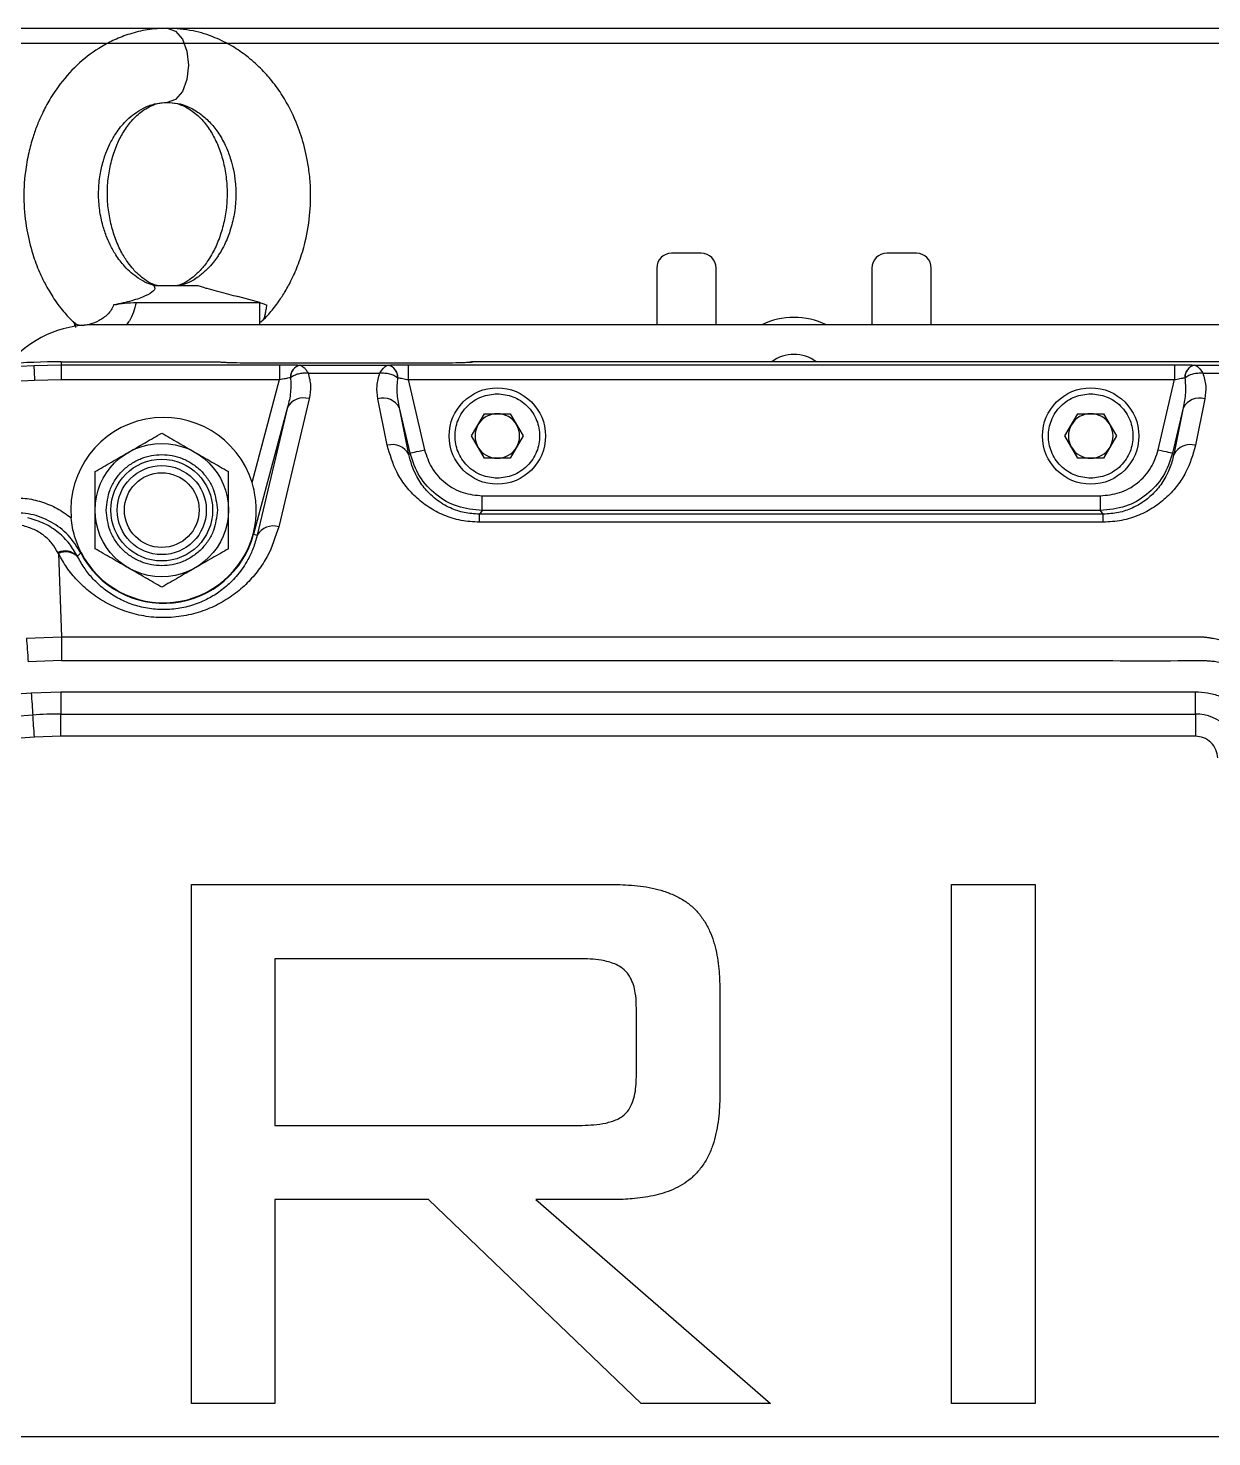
# Model space of a CAD drawing. Header units: centimetres. Extents: x 470464 to 524273, y 49611 to 59074.
# Drawn here: x 504624.31 to 504640.27, y 50590.11 to 50609.11 of the extents above; entities that cross this region are included whole.
import ezdxf

# ---------------------------------------------------------------- set-up
doc = ezdxf.new("R2010")
doc.units = ezdxf.units.CM
doc.header["$MEASUREMENT"] = 0
doc.layers.add('vinç', color=7, linetype='Continuous')

# ---------------------------------------------------------------- blocks, each defined once
blk = doc.blocks.new('y65ytr5c4rc44rfe')
at = {"color": 2, "linetype": 'Continuous', "lineweight": 25}
for p, q in [((429209.366, 68899.737), (429208.966, 68899.737)), ((429212.266, 68899.737), (429211.866, 68899.737)), ((429208.766, 68899.537), (429208.766, 68898.772)), ((429209.566, 68898.772), (429209.566, 68899.537)), ((429211.666, 68899.537), (429211.666, 68898.772)), ((429212.466, 68898.772), (429212.466, 68899.537)), ((429202.582, 68899.296), (429201.983, 68899.296)), ((429202.673, 68899.271), (429202.582, 68899.296)), ((429201.747, 68899.072), (429203.416, 68899.072)), ((429203.416, 68899.072), (429203.117, 68899.152)), ((429203.416, 68898.772), (429203.416, 68899.073)), ((429200.909, 68898.805), (429200.897, 68898.816)), ((429200.902, 68898.804), (429200.923, 68898.782)), ((429200.932, 68898.736), (429200.923, 68898.804)), ((429200.916, 68898.79), (429200.916, 68898.751)), ((429225.166, 68898.772), (429201.166, 68898.772)), ((429200.368, 68898.225), (429200.737, 68898.232)), ((429200.735, 68898.272), (429202.872, 68898.272)), ((429200.735, 68898.272), (429200.737, 68898.232)), ((429200.737, 68898.232), (429203.681, 68898.232)), ((429200.737, 68898.232), (429200.737, 68898.032)), ((429202.872, 68898.272), (429202.875, 68898.269)), ((429203.373, 68898.255), (429203.373, 68898.255)), ((429205.786, 68898.255), (429203.373, 68898.255)), ((429205.786, 68898.255), (429203.373, 68898.255)), ((429203.681, 68898.232), (429203.681, 68898.032)), ((429203.953, 68898.229), (429205.147, 68898.229)), ((429203.956, 68898.228), (429203.953, 68898.229)), ((429205.146, 68898.228), (429205.147, 68898.229)), ((429205.416, 68898.232), (429205.416, 68898.032)), ((429205.416, 68898.232), (429215.744, 68898.232)), ((429205.786, 68898.255), (429205.786, 68898.255)), ((429206.284, 68898.269), (429206.287, 68898.272)), ((429219.228, 68898.272), (429206.287, 68898.272)), ((429215.744, 68898.232), (429215.744, 68898.032)), ((429216.014, 68898.229), (429216.968, 68898.229)), ((429216.015, 68898.228), (429216.014, 68898.229)), ((429199.999, 68898.205), (429200.368, 68898.225)), ((429203.826, 68898.063), (429203.828, 68898.063)), ((429204.064, 68898.121), (429205.033, 68898.121)), ((429205.275, 68898.058), (429205.275, 68898.058)), ((429215.885, 68898.058), (429215.886, 68898.058)), ((429216.127, 68898.121), (429216.857, 68898.121)), ((429200.013, 68898.005), (429200.375, 68898.025)), ((429200.375, 68898.025), (429200.737, 68898.032)), ((429200.737, 68898.032), (429203.681, 68898.032)), ((429203.309, 68896.644), (429203.681, 68898.032)), ((429205.416, 68898.032), (429205.634, 68897.086)), ((429205.416, 68898.032), (429215.744, 68898.032)), ((429215.527, 68897.086), (429215.744, 68898.032)), ((429203.789, 68897.661), (429203.33, 68895.947)), ((429203.789, 68897.661), (429203.378, 68895.934)), ((429204.079, 68897.775), (429203.668, 68896.048)), ((429205.132, 68897.147), (429205.007, 68897.775)), ((429216.154, 68897.775), (429216.028, 68897.147)), ((429205.424, 68897.023), (429205.299, 68897.651)), ((429205.439, 68897.041), (429205.299, 68897.651)), ((429206.268, 68897.272), (429206.442, 68897.573)), ((429206.442, 68897.573), (429206.79, 68897.573)), ((429206.79, 68897.573), (429206.963, 68897.272)), ((429214.268, 68897.272), (429214.442, 68897.573)), ((429214.442, 68897.573), (429214.79, 68897.573)), ((429214.79, 68897.573), (429214.963, 68897.272)), ((429215.861, 68897.651), (429215.721, 68897.041)), ((429215.861, 68897.651), (429215.736, 68897.023)), ((429206.442, 68896.971), (429206.268, 68897.272)), ((429206.963, 68897.272), (429206.79, 68896.971)), ((429214.442, 68896.971), (429214.268, 68897.272)), ((429214.963, 68897.272), (429214.79, 68896.971)), ((429205.424, 68897.023), (429205.439, 68897.041)), ((429206.79, 68896.971), (429206.442, 68896.971)), ((429214.79, 68896.971), (429214.442, 68896.971)), ((429215.721, 68897.041), (429215.736, 68897.023)), ((429206.413, 68896.266), (429206.413, 68896.466)), ((429206.413, 68896.466), (429214.747, 68896.466)), ((429214.747, 68896.266), (429214.747, 68896.466)), ((429206.413, 68896.266), (429206.374, 68896.217)), ((429214.786, 68896.217), (429206.374, 68896.217)), ((429206.374, 68896.109), (429206.374, 68896.217)), ((429214.747, 68896.266), (429206.413, 68896.266)), ((429214.786, 68896.217), (429214.747, 68896.266)), ((429214.786, 68896.109), (429214.786, 68896.217)), ((429203.33, 68895.947), (429203.378, 68895.934)), ((429214.786, 68896.109), (429206.374, 68896.109)), ((429200.698, 68895.687), (429200.691, 68895.699)), ((429200.698, 68895.687), (429200.74, 68894.561)), ((429200.956, 68895.649), (429200.999, 68895.697)), ((429200.961, 68895.639), (429200.956, 68895.649)), ((429200.267, 68894.544), (429200.74, 68894.561)), ((429200.74, 68894.561), (429200.74, 68894.242)), ((429200.74, 68894.242), (429200.291, 68894.225)), ((429191.299, 68893.139), (429200.331, 68893.808)), ((429200.331, 68893.808), (429200.73, 68893.822)), ((429200.73, 68893.822), (429216.028, 68893.822)), ((429200.73, 68893.822), (429200.73, 68893.522)), ((429216.028, 68893.522), (429216.028, 68893.822)), ((429191.321, 68892.839), (429200.353, 68893.509)), ((429200.73, 68893.522), (429216.028, 68893.522)), ((429200.73, 68893.222), (429200.73, 68893.522)), ((429216.028, 68893.522), (429216.028, 68893.222)), ((429200.376, 68893.209), (429191.344, 68892.54)), ((429200.73, 68893.222), (429200.376, 68893.209)), ((429216.028, 68893.222), (429200.73, 68893.222)), ((429202.491, 68884.222), (429202.491, 68891.222)), ((429202.491, 68891.222), (429208.186, 68891.222)), ((429212.741, 68884.222), (429212.741, 68891.222)), ((429212.741, 68891.222), (429213.866, 68891.222)), ((429213.866, 68891.222), (429213.866, 68884.222)), ((429207.719, 68890.222), (429203.616, 68890.222)), ((429203.616, 68890.222), (429203.616, 68887.972)), ((429209.616, 68889.81), (429209.616, 68888.379)), ((429208.491, 68888.627), (429208.491, 68889.562)), ((429203.616, 68887.972), (429207.719, 68887.972)), ((429205.688, 68886.972), (429203.616, 68886.972)), ((429203.616, 68886.972), (429203.616, 68884.222)), ((429208.555, 68884.222), (429205.688, 68886.972)), ((429208.186, 68886.972), (429207.137, 68886.972)), ((429207.137, 68886.972), (429210.301, 68884.222)), ((429203.616, 68884.222), (429202.491, 68884.222)), ((429210.301, 68884.222), (429208.555, 68884.222)), ((429213.866, 68884.222), (429212.741, 68884.222)), ((429223.666, 68883.772), (429182.666, 68883.772))]:
    blk.add_line(p, q, dxfattribs=at)
at = {"color": 2, "linetype": 'Continuous', "lineweight": 25, "flags": 128}
for points in [[(429202.166, 68902.772), (429202.276, 68902.734), (429202.37, 68902.626), (429202.432, 68902.464), (429202.454, 68902.272), (429202.432, 68902.081), (429202.37, 68901.919), (429202.276, 68901.81), (429202.166, 68901.772), (429202.166, 68901.772)], [(429200.368, 68898.225), (429200.368, 68898.22), (429200.368, 68898.208), (429200.369, 68898.189), (429200.37, 68898.164), (429200.371, 68898.134), (429200.372, 68898.1), (429200.374, 68898.064), (429200.375, 68898.025)], [(429205.439, 68897.041), (429205.444, 68897.042), (429205.456, 68897.045), (429205.474, 68897.049), (429205.498, 68897.055), (429205.528, 68897.062), (429205.561, 68897.069), (429205.597, 68897.077), (429205.634, 68897.086)], [(429215.527, 68897.086), (429215.564, 68897.077), (429215.6, 68897.069), (429215.633, 68897.062), (429215.662, 68897.055), (429215.686, 68897.049), (429215.705, 68897.045), (429215.716, 68897.042), (429215.721, 68897.041)], [(429200.267, 68894.544), (429200.27, 68894.51), (429200.273, 68894.473), (429200.275, 68894.435), (429200.278, 68894.395), (429200.281, 68894.353), (429200.285, 68894.311), (429200.288, 68894.268), (429200.291, 68894.225)], [(429200.74, 68894.561), (429208.441, 68894.561), (429212.755, 68894.561), (429214.652, 68894.561), (429215.487, 68894.561), (429215.855, 68894.561), (429216.016, 68894.561), (429216.087, 68894.561), (429216.119, 68894.561), (429216.143, 68894.561)], [(429200.331, 68893.808), (429200.334, 68893.768), (429200.337, 68893.728), (429200.34, 68893.689), (429200.343, 68893.65), (429200.346, 68893.613), (429200.348, 68893.576), (429200.351, 68893.542), (429200.353, 68893.509)], [(429200.376, 68893.209), (429200.373, 68893.249), (429200.37, 68893.289), (429200.367, 68893.328), (429200.364, 68893.367), (429200.361, 68893.405), (429200.358, 68893.441), (429200.356, 68893.475), (429200.353, 68893.509)]]:
    blk.add_lwpolyline(points, dxfattribs=at)
at = {"color": 2, "linetype": 'Continuous', "lineweight": 25}
for centre, radius in [((429206.616, 68897.272), 0.65), ((429214.616, 68897.272), 0.65), ((429202.092, 68896.272), 0.9), ((429202.092, 68896.272), 0.686), ((429202.092, 68896.272), 0.6), ((429202.092, 68896.272), 0.504)]:
    blk.add_circle(centre, radius, dxfattribs=at)
for centre, radius, start, end in [((429208.966, 68899.537), 0.2, 90, 180), ((429209.366, 68899.537), 0.2, 360, 90), ((429211.866, 68899.537), 0.2, 90, 180), ((429212.266, 68899.537), 0.2, 360, 90), ((429210.616, 68897.872), 1, 64.1581, 115.8419), ((429201.166, 68897.272), 1.5, 90, 139.4701), ((429203.995, 68898.065), 0.168, 104.16, 180.8184), ((429204.001, 68898.061), 0.173, 104.9019, 179.2878), ((429205.102, 68898.062), 0.172, 358.8107, 75.4488), ((429205.104, 68898.063), 0.171, 358.3127, 75.6986), ((429210.616, 68897.872), 0.5, 53.1301, 126.8699), ((429216.056, 68898.063), 0.171, 104.3014, 181.6873), ((429216.058, 68898.062), 0.172, 104.5512, 181.1893), ((429204.006, 68897.534), 0.252, 73.3573, 149.6735), ((429205.074, 68897.529), 0.255, 28.4173, 105.4009), ((429216.086, 68897.529), 0.255, 74.5991, 151.5827), ((429202.116, 68896.272), 1.25, 17.2755, 184.8468), ((429206.616, 68897.272), 0.301, 90, 150), ((429206.616, 68897.272), 0.301, 30, 90), ((429214.616, 68897.272), 0.301, 90, 150), ((429214.616, 68897.272), 0.301, 30, 90), ((429206.616, 68897.272), 0.301, 150, 210), ((429206.616, 68897.272), 0.301, 330, 30), ((429214.616, 68897.272), 0.301, 150, 210), ((429214.616, 68897.272), 0.301, 330, 30), ((429205.2, 68896.901), 0.255, 28.4189, 105.4013), ((429206.616, 68897.272), 0.301, 210, 270), ((429206.616, 68897.272), 0.301, 270, 330), ((429214.616, 68897.272), 0.301, 210, 270), ((429214.616, 68897.272), 0.301, 270, 330), ((429215.96, 68896.901), 0.255, 74.5987, 151.5811), ((429202.116, 68896.272), 1.257, 207.2579, 345), ((429202.116, 68896.272), 1.25, 207.2579, 345), ((429203.449, 68896.408), 0.476, 254.624, 255.4348), ((429203.596, 68895.807), 0.252, 73.3587, 149.67), ((429200.789, 68895.492), 0.229, 43.3401, 115.2932), ((429200.796, 68895.481), 0.228, 43.8498, 115.6258), ((429201.085, 68895.537), 0.182, 116.1834, 118.3054), ((429200.73, 68888.422), 5.1, 90, 94.2364), ((429216.028, 68892.922), 0.6, 1.7624, 90)]:
    blk.add_arc(centre, radius, start, end, dxfattribs=at)
for centre, major_axis, ratio, start_param, end_param in [((429200.736, 68888.266), (-0.37, 9.999), 0.99939, 6.246238, 6.320132), ((429206.286, 68898.072), (-0.115, -0.164), 0.999093, 3.752031, 3.956907)]:
    blk.add_ellipse(centre, major_axis=major_axis, ratio=ratio, start_param=start_param, end_param=end_param, dxfattribs=at)
for points, knots in [([(429202.166, 68902.772), (429202.076, 68902.768), (429201.905, 68902.76), (429201.667, 68902.701), (429201.461, 68902.622), (429201.23, 68902.5), (429200.975, 68902.312), (429200.746, 68902.062), (429200.586, 68901.825), (429200.486, 68901.639), (429200.412, 68901.469), (429200.349, 68901.292), (429200.292, 68901.08), (429200.241, 68900.791), (429200.223, 68900.441), (429200.262, 68900.067), (429200.34, 68899.747), (429200.429, 68899.507), (429200.521, 68899.315), (429200.626, 68899.135), (429200.755, 68898.957), (429200.859, 68898.851), (429200.906, 68898.802)], [0, 0, 0, 0, 0.055925, 0.10607, 0.150934, 0.190851, 0.264659, 0.340325, 0.389011, 0.429136, 0.460604, 0.493528, 0.534669, 0.58313, 0.656423, 0.727986, 0.791223, 0.840528, 0.873216, 0.912702, 0.960348, 1, 1, 1, 1]), ([(429203.427, 68898.806), (429203.468, 68898.847), (429203.556, 68898.934), (429203.664, 68899.077), (429203.762, 68899.228), (429203.852, 68899.395), (429203.942, 68899.603), (429204.032, 68899.888), (429204.095, 68900.235), (429204.105, 68900.576), (429204.08, 68900.844), (429204.048, 68901.035), (429203.995, 68901.255), (429203.899, 68901.536), (429203.751, 68901.824), (429203.583, 68902.06), (429203.422, 68902.24), (429203.244, 68902.396), (429203.039, 68902.537), (429202.798, 68902.657), (429202.502, 68902.752), (429202.283, 68902.765), (429202.166, 68902.772)], [0, 0, 0, 0, 0.034238, 0.072927, 0.103572, 0.138668, 0.182476, 0.23256, 0.306828, 0.378678, 0.420643, 0.456066, 0.486665, 0.546637, 0.621984, 0.669707, 0.714504, 0.763526, 0.809494, 0.863784, 0.926964, 1, 1, 1, 1]), ([(429201.999, 68899.299), (429201.965, 68899.309), (429201.888, 68899.331), (429201.749, 68899.411), (429201.605, 68899.534), (429201.478, 68899.698), (429201.398, 68899.84), (429201.337, 68899.981), (429201.285, 68900.146), (429201.246, 68900.347), (429201.235, 68900.571), (429201.256, 68900.787), (429201.297, 68900.97), (429201.349, 68901.119), (429201.41, 68901.251), (429201.499, 68901.398), (429201.607, 68901.524), (429201.729, 68901.627), (429201.851, 68901.702), (429201.999, 68901.76), (429202.108, 68901.768), (429202.166, 68901.772)], [0, 0, 0, 0, 0.04291, 0.094194, 0.177637, 0.237042, 0.282062, 0.317831, 0.362871, 0.419036, 0.477081, 0.535176, 0.58696, 0.626174, 0.663621, 0.710182, 0.77743, 0.821693, 0.873142, 0.9322, 1, 1, 1, 1]), ([(429202.029, 68899.3), (429201.999, 68899.309), (429201.934, 68899.331), (429201.845, 68899.391), (429201.768, 68899.457), (429201.704, 68899.524), (429201.631, 68899.614), (429201.546, 68899.749), (429201.465, 68899.927), (429201.403, 68900.133), (429201.365, 68900.35), (429201.354, 68900.573), (429201.372, 68900.796), (429201.417, 68901.011), (429201.485, 68901.206), (429201.56, 68901.351), (429201.627, 68901.452), (429201.689, 68901.528), (429201.755, 68901.596), (429201.834, 68901.661), (429201.927, 68901.717), (429202.039, 68901.763), (429202.121, 68901.769), (429202.166, 68901.772)], [0, 0, 0, 0, 0.044674, 0.097301, 0.137423, 0.164833, 0.200584, 0.248957, 0.306854, 0.363609, 0.418756, 0.474706, 0.53191, 0.589754, 0.647413, 0.701397, 0.732934, 0.761622, 0.79958, 0.837316, 0.882987, 0.936886, 1, 1, 1, 1]), ([(429202.166, 68901.772), (429202.21, 68901.769), (429202.293, 68901.763), (429202.405, 68901.717), (429202.497, 68901.661), (429202.577, 68901.596), (429202.643, 68901.528), (429202.704, 68901.452), (429202.772, 68901.351), (429202.847, 68901.206), (429202.915, 68901.011), (429202.959, 68900.796), (429202.978, 68900.573), (429202.967, 68900.35), (429202.929, 68900.133), (429202.867, 68899.927), (429202.793, 68899.765), (429202.723, 68899.649), (429202.67, 68899.576), (429202.62, 68899.516), (429202.563, 68899.457), (429202.487, 68899.391), (429202.397, 68899.331), (429202.333, 68899.309), (429202.303, 68899.3)], [0, 0, 0, 0, 0.063109, 0.117006, 0.162676, 0.20041, 0.238366, 0.267053, 0.298588, 0.352569, 0.410225, 0.468067, 0.525268, 0.581215, 0.63636, 0.693112, 0.751005, 0.784895, 0.812329, 0.835175, 0.862583, 0.902703, 0.955328, 1, 1, 1, 1]), ([(429202.166, 68901.772), (429202.214, 68901.77), (429202.303, 68901.764), (429202.457, 68901.714), (429202.606, 68901.629), (429202.751, 68901.498), (429202.866, 68901.35), (429202.958, 68901.182), (429203.021, 68901.014), (429203.062, 68900.855), (429203.088, 68900.684), (429203.096, 68900.481), (429203.072, 68900.257), (429203.018, 68900.042), (429202.949, 68899.87), (429202.886, 68899.756), (429202.836, 68899.679), (429202.782, 68899.605), (429202.703, 68899.516), (429202.596, 68899.423), (429202.47, 68899.341), (429202.377, 68899.313), (429202.332, 68899.299)], [0, 0, 0, 0, 0.056834, 0.106433, 0.186524, 0.244076, 0.29943, 0.358733, 0.409273, 0.446944, 0.490367, 0.544422, 0.603499, 0.663968, 0.717804, 0.753644, 0.771735, 0.800133, 0.838665, 0.887197, 0.945749, 1, 1, 1, 1]), ([(429201.983, 68899.296), (429201.991, 68899.286), (429202.007, 68899.266), (429201.976, 68899.218), (429201.882, 68899.16), (429201.727, 68899.105), (429201.573, 68899.066), (429201.487, 68899.049), (429201.443, 68899.04)], [0, 0, 0, 0, 0.125408, 0.250675, 0.49968, 0.749079, 0.874438, 1, 1, 1, 1]), ([(429202.673, 68899.271), (429202.681, 68899.269), (429202.729, 68899.257), (429202.87, 68899.218), (429203.018, 68899.179), (429203.107, 68899.155), (429203.117, 68899.152)], [0, 0, 0, 0, 0.061397, 0.35131, 0.9279, 1, 1, 1, 1]), ([(429201.443, 68899.04), (429201.433, 68899.017), (429201.413, 68898.97), (429201.347, 68898.894), (429201.246, 68898.823), (429201.123, 68898.772), (429201.055, 68898.765), (429201.021, 68898.762)], [0, 0, 0, 0, 0.120645, 0.242672, 0.492589, 0.749261, 1, 1, 1, 1]), ([(429201.443, 68899.04), (429201.494, 68899.049), (429201.595, 68899.067), (429201.696, 68899.071), (429201.747, 68899.072)], [0, 0, 0, 0, 0.497925, 1, 1, 1, 1]), ([(429201.747, 68899.072), (429201.725, 68898.984), (429201.696, 68898.872), (429201.628, 68898.789), (429201.614, 68898.772)], [0, 0, 0, 0, 0.79212, 1, 1, 1, 1]), ([(429203.416, 68899.072), (429203.421, 68899.071), (429203.431, 68899.067), (429203.481, 68899.049), (429203.506, 68899.04)], [0, 0, 0, 0, 0.498902, 1, 1, 1, 1]), ([(429203.506, 68899.04), (429203.502, 68899.017), (429203.495, 68898.97), (429203.48, 68898.894), (429203.463, 68898.836), (429203.434, 68898.814), (429203.425, 68898.807)], [0, 0, 0, 0, 0.200218, 0.401037, 0.815917, 1, 1, 1, 1]), ([(429201.021, 68898.762), (429200.991, 68898.764), (429200.945, 68898.767), (429200.918, 68898.795), (429200.909, 68898.805)], [0, 0, 0, 0, 0.6512301, 1, 1, 1, 1]), ([(429203.373, 68898.255), (429203.312, 68898.255), (429203.187, 68898.255), (429203.047, 68898.258), (429202.958, 68898.261), (429202.912, 68898.263), (429202.882, 68898.266), (429202.877, 68898.268), (429202.875, 68898.269)], [0, 0, 0, 0, 0.2599066, 0.5302339, 0.6600497, 0.7821061, 0.8922091, 1, 1, 1, 1]), ([(429203.681, 68898.232), (429203.731, 68898.232), (429203.831, 68898.232), (429203.913, 68898.23), (429203.953, 68898.229)], [0, 0, 0, 0, 0.502546, 1, 1, 1, 1]), ([(429203.956, 68898.228), (429203.974, 68898.221), (429203.994, 68898.212), (429204.022, 68898.182), (429204.04, 68898.159), (429204.055, 68898.135), (429204.064, 68898.121)], [0, 0, 0, 0, 0.506089, 0.598052, 0.7527718, 1, 1, 1, 1]), ([(429205.033, 68898.121), (429205.052, 68898.149), (429205.092, 68898.208), (429205.128, 68898.222), (429205.146, 68898.228)], [0, 0, 0, 0, 0.491935, 1, 1, 1, 1]), ([(429205.147, 68898.229), (429205.187, 68898.23), (429205.268, 68898.232), (429205.367, 68898.232), (429205.416, 68898.232)], [0, 0, 0, 0, 0.49804, 1, 1, 1, 1]), ([(429206.284, 68898.269), (429206.282, 68898.268), (429206.277, 68898.266), (429206.247, 68898.263), (429206.2, 68898.261), (429206.112, 68898.258), (429205.972, 68898.255), (429205.847, 68898.255), (429205.786, 68898.255)], [0, 0, 0, 0, 0.107754, 0.217893, 0.339949, 0.469772, 0.740092, 1, 1, 1, 1]), ([(429215.744, 68898.232), (429215.794, 68898.232), (429215.892, 68898.232), (429215.973, 68898.23), (429216.014, 68898.229)], [0, 0, 0, 0, 0.50196, 1, 1, 1, 1]), ([(429216.015, 68898.228), (429216.033, 68898.222), (429216.069, 68898.208), (429216.108, 68898.149), (429216.127, 68898.121)], [0, 0, 0, 0, 0.508065, 1, 1, 1, 1]), ([(429203.681, 68898.032), (429203.708, 68898.038), (429203.76, 68898.05), (429203.804, 68898.059), (429203.826, 68898.063)], [0, 0, 0, 0, 0.508801, 1, 1, 1, 1]), ([(429203.828, 68898.063), (429203.831, 68897.996), (429203.837, 68897.861), (429203.805, 68897.728), (429203.789, 68897.661)], [0, 0, 0, 0, 0.500137, 1, 1, 1, 1]), ([(429203.828, 68898.063), (429203.844, 68898.074), (429203.877, 68898.095), (429203.937, 68898.114), (429203.999, 68898.124), (429204.043, 68898.122), (429204.064, 68898.121)], [0, 0, 0, 0, 0.255518, 0.502163, 0.749223, 1, 1, 1, 1]), ([(429204.064, 68898.121), (429204.08, 68898.063), (429204.111, 68897.949), (429204.089, 68897.833), (429204.079, 68897.775)], [0, 0, 0, 0, 0.501056, 1, 1, 1, 1]), ([(429205.007, 68897.775), (429204.998, 68897.833), (429204.981, 68897.95), (429205.016, 68898.063), (429205.033, 68898.121)], [0, 0, 0, 0, 0.498975, 1, 1, 1, 1]), ([(429205.033, 68898.121), (429205.055, 68898.122), (429205.1, 68898.123), (429205.164, 68898.113), (429205.224, 68898.092), (429205.258, 68898.07), (429205.275, 68898.058)], [0, 0, 0, 0, 0.250379, 0.497096, 0.743759, 1, 1, 1, 1]), ([(429205.299, 68897.651), (429205.285, 68897.718), (429205.258, 68897.854), (429205.269, 68897.99), (429205.275, 68898.058)], [0, 0, 0, 0, 0.49986, 1, 1, 1, 1]), ([(429205.275, 68898.058), (429205.296, 68898.055), (429205.339, 68898.048), (429205.39, 68898.037), (429205.416, 68898.032)], [0, 0, 0, 0, 0.4929603, 1, 1, 1, 1]), ([(429215.744, 68898.032), (429215.77, 68898.037), (429215.821, 68898.048), (429215.864, 68898.055), (429215.885, 68898.058)], [0, 0, 0, 0, 0.5070397, 1, 1, 1, 1]), ([(429215.886, 68898.058), (429215.891, 68897.99), (429215.903, 68897.854), (429215.875, 68897.718), (429215.861, 68897.651)], [0, 0, 0, 0, 0.500024, 1, 1, 1, 1]), ([(429215.886, 68898.058), (429215.903, 68898.07), (429215.936, 68898.092), (429215.997, 68898.113), (429216.061, 68898.123), (429216.105, 68898.122), (429216.127, 68898.121)], [0, 0, 0, 0, 0.256241, 0.502924, 0.749621, 1, 1, 1, 1]), ([(429216.127, 68898.121), (429216.145, 68898.063), (429216.179, 68897.95), (429216.162, 68897.833), (429216.154, 68897.775)], [0, 0, 0, 0, 0.501025, 1, 1, 1, 1]), ([(429206.616, 68896.702), (429206.544, 68896.71), (429206.434, 68896.722), (429206.301, 68896.793), (429206.21, 68896.866), (429206.136, 68896.958), (429206.067, 68897.09), (429206.032, 68897.272), (429206.067, 68897.454), (429206.136, 68897.587), (429206.21, 68897.678), (429206.301, 68897.752), (429206.434, 68897.823), (429206.544, 68897.835), (429206.616, 68897.842)], [0, 0, 0, 0, 0.119726, 0.184179, 0.249998, 0.315819, 0.380271, 0.5, 0.61973, 0.684178, 0.75, 0.815821, 0.880274, 1, 1, 1, 1]), ([(429206.616, 68897.842), (429206.688, 68897.835), (429206.798, 68897.823), (429206.931, 68897.752), (429207.022, 68897.678), (429207.096, 68897.587), (429207.165, 68897.454), (429207.2, 68897.272), (429207.165, 68897.09), (429207.096, 68896.958), (429207.022, 68896.866), (429206.931, 68896.793), (429206.798, 68896.722), (429206.688, 68896.71), (429206.616, 68896.702)], [0, 0, 0, 0, 0.119728, 0.184181, 0.250002, 0.315821, 0.380271, 0.5, 0.619728, 0.684181, 0.75, 0.815819, 0.880272, 1, 1, 1, 1]), ([(429214.616, 68896.702), (429214.544, 68896.71), (429214.434, 68896.722), (429214.301, 68896.793), (429214.21, 68896.866), (429214.136, 68896.958), (429214.067, 68897.09), (429214.032, 68897.272), (429214.067, 68897.454), (429214.136, 68897.587), (429214.21, 68897.678), (429214.301, 68897.752), (429214.434, 68897.823), (429214.544, 68897.835), (429214.616, 68897.842)], [0, 0, 0, 0, 0.119728, 0.184181, 0.25, 0.315819, 0.380272, 0.5, 0.619729, 0.684179, 0.749998, 0.815819, 0.880272, 1, 1, 1, 1]), ([(429214.616, 68897.842), (429214.688, 68897.835), (429214.798, 68897.823), (429214.931, 68897.752), (429215.022, 68897.678), (429215.096, 68897.587), (429215.165, 68897.454), (429215.2, 68897.272), (429215.165, 68897.09), (429215.096, 68896.958), (429215.022, 68896.866), (429214.931, 68896.793), (429214.798, 68896.722), (429214.688, 68896.71), (429214.616, 68896.702)], [0, 0, 0, 0, 0.119729, 0.184178, 0.25, 0.315821, 0.380271, 0.5, 0.619728, 0.684181, 0.750002, 0.815822, 0.880271, 1, 1, 1, 1]), ([(429201.642, 68897.051), (429201.717, 68897.095), (429201.87, 68897.183), (429202.017, 68897.268), (429202.092, 68897.311)], [0, 0, 0, 0, 0.494511, 1, 1, 1, 1]), ([(429202.092, 68897.311), (429202.165, 68897.269), (429202.312, 68897.183), (429202.465, 68897.095), (429202.542, 68897.051)], [0, 0, 0, 0, 0.495457, 1, 1, 1, 1]), ([(429206.374, 68896.109), (429206.291, 68896.114), (429206.125, 68896.124), (429205.891, 68896.199), (429205.685, 68896.308), (429205.511, 68896.447), (429205.369, 68896.606), (429205.221, 68896.835), (429205.168, 68897.023), (429205.132, 68897.147)], [0, 0, 0, 0, 0.125211, 0.25033, 0.37527, 0.50079, 0.625587, 0.751016, 1, 1, 1, 1]), ([(429205.634, 68897.086), (429205.661, 68897.003), (429205.718, 68896.832), (429205.906, 68896.628), (429206.147, 68896.491), (429206.326, 68896.474), (429206.413, 68896.466)], [0, 0, 0, 0, 0.24284, 0.5, 0.757162, 1, 1, 1, 1]), ([(429214.747, 68896.466), (429214.834, 68896.474), (429215.014, 68896.491), (429215.254, 68896.628), (429215.442, 68896.832), (429215.499, 68897.003), (429215.527, 68897.086)], [0, 0, 0, 0, 0.242838, 0.5, 0.75716, 1, 1, 1, 1]), ([(429216.028, 68897.147), (429215.993, 68897.022), (429215.94, 68896.834), (429215.79, 68896.605), (429215.65, 68896.447), (429215.475, 68896.308), (429215.269, 68896.199), (429215.036, 68896.124), (429214.869, 68896.114), (429214.786, 68896.109)], [0, 0, 0, 0, 0.249845, 0.37437, 0.499672, 0.624411, 0.749746, 0.875139, 1, 1, 1, 1]), ([(429201.192, 68896.791), (429201.265, 68896.833), (429201.412, 68896.919), (429201.565, 68897.007), (429201.642, 68897.051)], [0, 0, 0, 0, 0.49546, 1, 1, 1, 1]), ([(429201.343, 68896.272), (429201.353, 68896.366), (429201.368, 68896.511), (429201.462, 68896.685), (429201.558, 68896.805), (429201.678, 68896.902), (429201.853, 68896.993), (429202.092, 68897.039), (429202.331, 68896.993), (429202.505, 68896.902), (429202.625, 68896.805), (429202.722, 68896.685), (429202.815, 68896.511), (429202.831, 68896.366), (429202.841, 68896.272)], [0, 0, 0, 0, 0.11973, 0.184183, 0.250001, 0.31582, 0.380273, 0.500001, 0.619728, 0.684181, 0.750001, 0.815818, 0.88027, 1, 1, 1, 1]), ([(429202.542, 68897.051), (429202.617, 68897.007), (429202.77, 68896.919), (429202.917, 68896.834), (429202.992, 68896.791)], [0, 0, 0, 0, 0.494508, 1, 1, 1, 1]), ([(429206.374, 68896.217), (429206.305, 68896.222), (429206.202, 68896.228), (429206.073, 68896.264), (429205.976, 68896.302), (429205.878, 68896.354), (429205.782, 68896.421), (429205.699, 68896.496), (429205.628, 68896.575), (429205.567, 68896.659), (429205.51, 68896.76), (429205.457, 68896.882), (429205.436, 68896.974), (429205.424, 68897.023)], [0, 0, 0, 0, 0.125829, 0.187394, 0.251517, 0.328673, 0.411736, 0.501303, 0.57803, 0.661216, 0.751013, 0.866652, 1, 1, 1, 1]), ([(429206.413, 68896.266), (429206.299, 68896.277), (429206.074, 68896.299), (429205.78, 68896.471), (429205.548, 68896.719), (429205.476, 68896.932), (429205.439, 68897.041)], [0, 0, 0, 0, 0.254894, 0.500001, 0.745109, 1, 1, 1, 1]), ([(429215.721, 68897.041), (429215.685, 68896.932), (429215.613, 68896.719), (429215.38, 68896.471), (429215.086, 68896.299), (429214.862, 68896.277), (429214.747, 68896.266)], [0, 0, 0, 0, 0.254897, 0.499998, 0.745106, 1, 1, 1, 1]), ([(429215.736, 68897.023), (429215.728, 68896.989), (429215.714, 68896.925), (429215.682, 68896.834), (429215.642, 68896.745), (429215.593, 68896.659), (429215.532, 68896.575), (429215.449, 68896.482), (429215.336, 68896.385), (429215.177, 68896.295), (429214.993, 68896.231), (429214.855, 68896.222), (429214.786, 68896.217)], [0, 0, 0, 0, 0.091259, 0.174579, 0.249996, 0.339731, 0.42287, 0.499566, 0.631319, 0.749109, 0.874334, 1, 1, 1, 1]), ([(429201.192, 68896.272), (429201.192, 68896.359), (429201.192, 68896.535), (429201.192, 68896.705), (429201.192, 68896.791)], [0, 0, 0, 0, 0.4945164, 1, 1, 1, 1]), ([(429202.992, 68896.272), (429202.992, 68896.359), (429202.992, 68896.535), (429202.992, 68896.705), (429202.992, 68896.791)], [0, 0, 0, 0, 0.4945164, 1, 1, 1, 1]), ([(429203.323, 68895.949), (429203.334, 68895.994), (429203.36, 68896.109), (429203.371, 68896.291), (429203.354, 68896.48), (429203.322, 68896.598), (429203.309, 68896.644)], [0, 0, 0, 0, 0.194362, 0.493958, 0.801874, 1, 1, 1, 1]), ([(429200.022, 68896.435), (429200.098, 68896.437), (429200.25, 68896.44), (429200.473, 68896.389), (429200.686, 68896.302), (429200.809, 68896.212), (429200.87, 68896.167)], [0, 0, 0, 0, 0.249622, 0.499852, 0.748914, 1, 1, 1, 1]), ([(429200.999, 68895.697), (429200.947, 68895.78), (429200.843, 68895.946), (429200.605, 68896.122), (429200.33, 68896.233), (429200.134, 68896.235), (429200.036, 68896.236)], [0, 0, 0, 0, 0.250173, 0.500268, 0.750233, 1, 1, 1, 1]), ([(429200.956, 68895.649), (429200.922, 68895.707), (429200.853, 68895.824), (429200.701, 68895.974), (429200.513, 68896.1), (429200.363, 68896.144), (429200.287, 68896.166)], [0, 0, 0, 0, 0.24183, 0.488027, 0.741076, 1, 1, 1, 1]), ([(429201.005, 68895.7), (429200.992, 68895.725), (429200.956, 68895.8), (429200.919, 68895.906), (429200.885, 68896.037), (429200.875, 68896.123), (429200.87, 68896.167)], [0, 0, 0, 0, 0.167567, 0.49473, 0.742314, 1, 1, 1, 1]), ([(429201.192, 68895.752), (429201.192, 68895.836), (429201.192, 68896.007), (429201.192, 68896.183), (429201.192, 68896.272)], [0, 0, 0, 0, 0.495464, 1, 1, 1, 1]), ([(429202.841, 68896.272), (429202.831, 68896.177), (429202.815, 68896.032), (429202.722, 68895.858), (429202.625, 68895.738), (429202.505, 68895.641), (429202.331, 68895.55), (429202.092, 68895.504), (429201.853, 68895.55), (429201.678, 68895.641), (429201.558, 68895.738), (429201.462, 68895.858), (429201.368, 68896.032), (429201.353, 68896.177), (429201.343, 68896.272)], [0, 0, 0, 0, 0.119728, 0.18418, 0.25, 0.31582, 0.380272, 0.499999, 0.619727, 0.684179, 0.749999, 0.815819, 0.880272, 1, 1, 1, 1]), ([(429202.992, 68895.752), (429202.992, 68895.836), (429202.992, 68896.007), (429202.992, 68896.183), (429202.992, 68896.272)], [0, 0, 0, 0, 0.495464, 1, 1, 1, 1]), ([(429200.691, 68895.699), (429200.667, 68895.74), (429200.619, 68895.822), (429200.51, 68895.928), (429200.376, 68896.016), (429200.266, 68896.048), (429200.211, 68896.064)], [0, 0, 0, 0, 0.248588, 0.497477, 0.748323, 1, 1, 1, 1]), ([(429203.668, 68896.048), (429203.625, 68895.913), (429203.561, 68895.709), (429203.398, 68895.46), (429203.249, 68895.286), (429203.068, 68895.13), (429202.857, 68894.997), (429202.618, 68894.895), (429202.357, 68894.833), (429202.085, 68894.814), (429201.815, 68894.843), (429201.559, 68894.915), (429201.327, 68895.023), (429201.122, 68895.161), (429200.95, 68895.321), (429200.805, 68895.497), (429200.734, 68895.623), (429200.698, 68895.687)], [0, 0, 0, 0, 0.1253241, 0.1878525, 0.2501442, 0.3129683, 0.3756013, 0.4383539, 0.5011361, 0.5634944, 0.6261359, 0.6882966, 0.7509743, 0.8134531, 0.8759075, 0.937739, 1, 1, 1, 1]), ([(429203.378, 68895.934), (429203.362, 68895.875), (429203.331, 68895.764), (429203.263, 68895.619), (429203.192, 68895.5), (429203.118, 68895.402), (429203.021, 68895.294), (429202.892, 68895.182), (429202.747, 68895.09), (429202.621, 68895.031), (429202.488, 68894.981), (429202.312, 68894.939), (429202.09, 68894.924), (429201.87, 68894.947), (429201.661, 68895.006), (429201.474, 68895.094), (429201.306, 68895.208), (429201.168, 68895.337), (429201.049, 68895.482), (429200.991, 68895.585), (429200.961, 68895.639)], [0, 0, 0, 0, 0.07012, 0.130434, 0.176144, 0.218782, 0.258387, 0.324077, 0.383911, 0.415956, 0.446888, 0.505923, 0.565631, 0.625601, 0.684344, 0.747226, 0.806953, 0.872603, 0.932838, 1, 1, 1, 1]), ([(429201.642, 68895.492), (429201.566, 68895.536), (429201.414, 68895.624), (429201.266, 68895.709), (429201.192, 68895.752)], [0, 0, 0, 0, 0.494506, 1, 1, 1, 1]), ([(429202.992, 68895.752), (429202.919, 68895.71), (429202.771, 68895.625), (429202.619, 68895.537), (429202.542, 68895.492)], [0, 0, 0, 0, 0.495462, 1, 1, 1, 1]), ([(429202.092, 68895.232), (429202.019, 68895.275), (429201.871, 68895.36), (429201.719, 68895.448), (429201.642, 68895.492)], [0, 0, 0, 0, 0.495464, 1, 1, 1, 1]), ([(429202.542, 68895.492), (429202.466, 68895.449), (429202.314, 68895.361), (429202.166, 68895.275), (429202.092, 68895.232)], [0, 0, 0, 0, 0.494503, 1, 1, 1, 1]), ([(429216.143, 68894.561), (429216.15, 68894.561), (429216.16, 68894.559), (429216.18, 68894.557), (429216.208, 68894.553), (429216.258, 68894.545), (429216.346, 68894.528), (429216.499, 68894.488), (429216.709, 68894.406), (429216.944, 68894.271), (429217.161, 68894.093), (429217.346, 68893.882), (429217.495, 68893.642), (429217.588, 68893.416), (429217.633, 68893.247), (429217.651, 68893.159), (429217.658, 68893.12), (429217.66, 68893.102), (429217.662, 68893.094), (429217.662, 68893.09), (429217.663, 68893.088)], [0, 0, 0, 0, 0.00815, 0.014535, 0.025868, 0.045922, 0.081328, 0.14394, 0.254296, 0.376747, 0.499499, 0.621613, 0.745044, 0.869972, 0.942098, 0.974326, 0.988662, 0.995003, 0.997802, 1, 1, 1, 1]), ([(429200.74, 68894.242), (429203.843, 68894.242), (429207.451, 68894.242), (429211.556, 68894.242), (429213.048, 68894.242), (429214.555, 68894.242), (429215.583, 68894.241), (429216.125, 68894.242), (429216.15, 68894.242), (429216.158, 68894.242), (429216.168, 68894.242), (429216.185, 68894.241), (429216.215, 68894.24), (429216.26, 68894.236), (429216.339, 68894.226), (429216.498, 68894.191), (429216.718, 68894.1), (429216.954, 68893.929), (429217.145, 68893.709), (429217.28, 68893.45), (429217.349, 68893.165), (429217.346, 68892.964), (429217.35, 68892.852), (429217.351, 68892.825), (429217.352, 68892.791), (429217.355, 68892.688), (429217.361, 68892.48), (429217.372, 68892.133), (429217.38, 68891.864), (429217.385, 68891.71)], [0, 0, 0, 0, 0.5003, 0.581593, 0.661786, 0.740879, 0.824491, 0.827477, 0.828279, 0.828578, 0.828621, 0.829975, 0.831329, 0.833459, 0.837275, 0.844169, 0.85968, 0.875226, 0.890738, 0.906269, 0.921845, 0.937468, 0.938529, 0.939969, 0.941789, 0.943989, 0.956584, 0.975254, 1, 1, 1, 1]), ([(429216.028, 68893.822), (429216.082, 68893.82), (429216.193, 68893.814), (429216.358, 68893.766), (429216.516, 68893.686), (429216.659, 68893.573), (429216.776, 68893.434), (429216.86, 68893.278), (429216.914, 68893.115), (429216.923, 68893.004), (429216.927, 68892.95)], [0, 0, 0, 0, 0.116845, 0.240412, 0.368902, 0.500001, 0.631098, 0.759589, 0.883156, 1, 1, 1, 1]), ([(429216.328, 68892.932), (429216.323, 68892.969), (429216.312, 68893.045), (429216.242, 68893.143), (429216.142, 68893.21), (429216.065, 68893.218), (429216.028, 68893.222)], [0, 0, 0, 0, 0.2404953, 0.5000036, 0.7594994, 1, 1, 1, 1]), ([(429208.186, 68891.222), (429208.199, 68891.222), (429208.266, 68891.221), (429208.386, 68891.217), (429208.546, 68891.202), (429208.704, 68891.177), (429208.859, 68891.136), (429209.009, 68891.078), (429209.147, 68891.003), (429209.248, 68890.922), (429209.335, 68890.832), (429209.41, 68890.729), (429209.482, 68890.596), (429209.525, 68890.478), (429209.56, 68890.357), (429209.585, 68890.233), (429209.61, 68890.043), (429209.613, 68889.902), (429209.616, 68889.81)], [0, 0, 0, 0, 0.017169, 0.085849, 0.154554, 0.223272, 0.292035, 0.360812, 0.429053, 0.493931, 0.526295, 0.591191, 0.655995, 0.720797, 0.753138, 0.817878, 0.882576, 1, 1, 1, 1]), ([(429208.491, 68889.562), (429208.49, 68889.576), (429208.489, 68889.642), (429208.481, 68889.782), (429208.436, 68889.928), (429208.361, 68890.042), (429208.268, 68890.127), (429208.14, 68890.175), (429208.001, 68890.205), (429207.869, 68890.219), (429207.769, 68890.221), (429207.719, 68890.222)], [0, 0, 0, 0, 0.033704, 0.168681, 0.353553, 0.409628, 0.513282, 0.665763, 0.748443, 0.873796, 1, 1, 1, 1]), ([(429207.719, 68887.972), (429207.733, 68887.973), (429207.799, 68887.975), (429207.919, 68887.979), (429208.052, 68887.997), (429208.181, 68888.032), (429208.296, 68888.08), (429208.384, 68888.171), (429208.434, 68888.267), (429208.483, 68888.414), (429208.488, 68888.54), (429208.491, 68888.627)], [0, 0, 0, 0, 0.033727, 0.168678, 0.303839, 0.371364, 0.50748, 0.61231, 0.682235, 0.782797, 1, 1, 1, 1]), ([(429209.616, 68888.379), (429209.616, 68888.365), (429209.614, 68888.299), (429209.61, 68888.179), (429209.594, 68888.019), (429209.567, 68887.861), (429209.523, 68887.707), (429209.464, 68887.557), (429209.394, 68887.443), (429209.316, 68887.342), (429209.23, 68887.255), (429209.114, 68887.172), (429208.987, 68887.108), (429208.854, 68887.058), (429208.717, 68887.022), (429208.577, 68886.998), (429208.4, 68886.977), (429208.27, 68886.974), (429208.186, 68886.972)], [0, 0, 0, 0, 0.017208, 0.086053, 0.154925, 0.223818, 0.292737, 0.361724, 0.430765, 0.465209, 0.526335, 0.587425, 0.648511, 0.709499, 0.770483, 0.831447, 0.892385, 1, 1, 1, 1])]:
    blk.add_open_spline(points, degree=3, knots=knots, dxfattribs=at)
blk = doc.blocks.new('kjjlkhlljklhıjşlkmkjş')
at = {"color": 2, "ltscale": 3}
blk.add_line((416847.159, 69213.663, 0.119), (417930.159, 69213.663, -0.009), dxfattribs=at)
at = {"color": 2, "ltscale": 1.5}
blk.add_line((416847.159, 69213.463, 0.119), (417930.159, 69213.463, -0.009), dxfattribs=at)
blk = doc.blocks.new('DHSETSRDJFDS')
at = {"layer": 'vinç', "color": 2}
for name, p in [('kjjlkhlljklhıjşlkmkjş', (0, -384.5, -0.119)), ('y65ytr5c4rc44rfe', (-11894.409, -73.609))]:
    blk.add_blockref(name, p, dxfattribs=at)

msp = doc.modelspace()

# ---------------------------------------------------------------- block references
at = {"layer": 'vinç', "color": 0}
msp.add_blockref('DHSETSRDJFDS', (87318.426, -18220.054), dxfattribs=at)

doc.saveas('drawing.dxf')
